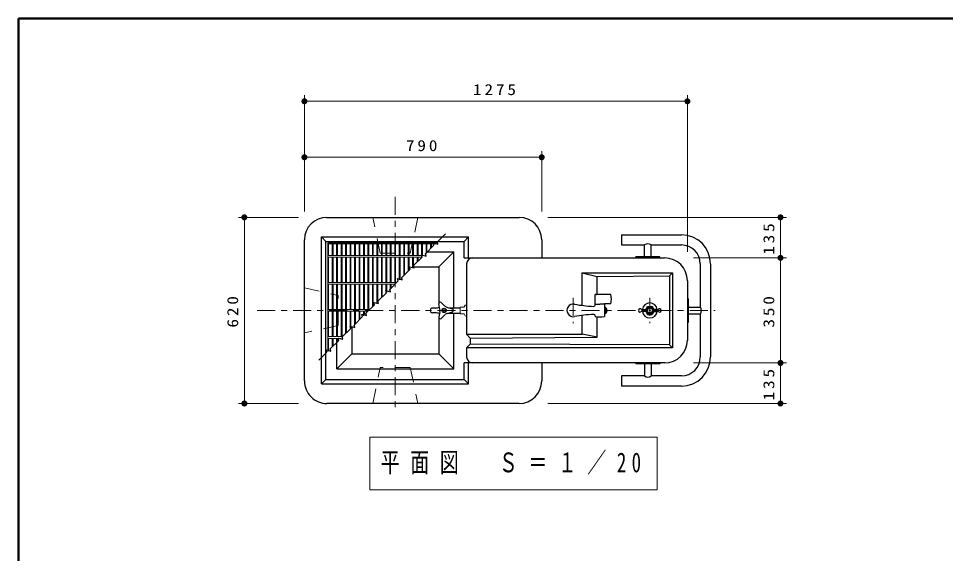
# Model space of a CAD drawing. Units: millimetres on the paper, scale 1:20. Extents: x -365 to 0, y -47 to 257.
# Drawn here: x -365 to -210.7, y 167.9 to 257 of the extents above; entities that cross this region are included whole.
import ezdxf

# ---------------------------------------------------------------- set-up
doc = ezdxf.new("R2010")
doc.units = ezdxf.units.MM
doc.linetypes.add('USER1', pattern=[4.5, 2.5, -2])
doc.linetypes.add('USER2', pattern=[6, 3, -1, 1, -1])
doc.layers.add('LY_1', color=7, linetype='Continuous', lineweight=25)
doc.layers.add('LY_4', color=7, linetype='Continuous', lineweight=13)
doc.styles.add('ＭＳ ゴシック', font='')
doc.styles.get('ＭＳ ゴシック').set_extended_font_data('MS Gothic')

# ---------------------------------------------------------------- blocks, each defined once
blk = doc.blocks.new('filled_dot')
at = {"color": 0, "linetype": 'Continuous', "lineweight": -2, "const_width": 1.25}
blk.add_lwpolyline([(-0.625, 0, 1), (0.625, 0, 1)], format="xyb", close=True, dxfattribs=at)

msp = doc.modelspace()

# ---------------------------------------------------------------- linework, layer by layer
at = {"layer": 'LY_1', "lineweight": 13}
for p, q in [((-317.409, 224.894), (-317.409, 244.217)), ((-253.659, 218.144), (-253.659, 244.217)), ((-317.409, 243.217), (-253.659, 243.217)), ((-277.909, 224.894), (-277.909, 234.894)), ((-317.409, 233.894), (-277.909, 233.894)), ((-318.409, 223.894), (-328.409, 223.894)), ((-327.409, 192.894), (-327.409, 223.894)), ((-276.909, 223.894), (-237.169, 223.894)), ((-238.169, 223.894), (-238.169, 217.144)), ((-313.534, 219.644), (-313.534, 201.558)), ((-295.448, 219.644), (-313.534, 219.644)), ((-295.598, 219.494), (-313.534, 219.494)), ((-313.384, 219.494), (-313.384, 217.544)), ((-312.79, 219.494), (-312.79, 217.544)), ((-312.64, 219.494), (-312.64, 217.544)), ((-312.046, 219.494), (-312.046, 217.544)), ((-311.896, 219.494), (-311.896, 217.544)), ((-311.302, 219.494), (-311.302, 217.544)), ((-311.152, 219.494), (-311.152, 217.544)), ((-310.558, 219.494), (-310.558, 217.544)), ((-310.408, 219.494), (-310.408, 217.544)), ((-309.814, 219.494), (-309.814, 217.544)), ((-309.664, 219.494), (-309.664, 217.544)), ((-309.07, 219.494), (-309.07, 217.544)), ((-308.92, 219.494), (-308.92, 217.544)), ((-308.326, 219.494), (-308.326, 217.544)), ((-308.176, 219.494), (-308.176, 217.544)), ((-307.583, 219.494), (-307.583, 217.544)), ((-307.433, 219.494), (-307.433, 217.544)), ((-306.839, 219.494), (-306.839, 217.544)), ((-306.689, 219.494), (-306.689, 217.544)), ((-306.095, 219.494), (-306.095, 217.544)), ((-305.945, 219.494), (-305.945, 217.544)), ((-305.351, 219.494), (-305.351, 217.544)), ((-305.201, 219.494), (-305.201, 217.544)), ((-304.607, 219.494), (-304.607, 217.544)), ((-304.457, 219.494), (-304.457, 217.544)), ((-303.863, 219.494), (-303.863, 217.544)), ((-303.713, 219.494), (-303.713, 217.544)), ((-303.119, 219.494), (-303.119, 217.544)), ((-302.969, 219.494), (-302.969, 217.544)), ((-302.375, 219.494), (-302.375, 217.544)), ((-302.225, 219.494), (-302.225, 217.544)), ((-301.631, 219.494), (-301.631, 217.544)), ((-301.481, 219.494), (-301.481, 217.544)), ((-300.887, 219.494), (-300.887, 217.544)), ((-300.737, 219.494), (-300.737, 217.544)), ((-300.143, 219.494), (-300.143, 217.544)), ((-299.993, 219.494), (-299.993, 217.544)), ((-299.399, 219.494), (-299.399, 217.544)), ((-299.249, 219.494), (-299.249, 217.544)), ((-298.655, 219.494), (-298.655, 217.544)), ((-298.505, 219.494), (-298.505, 217.544)), ((-297.911, 219.494), (-297.911, 217.544)), ((-297.761, 219.494), (-297.761, 217.544)), ((-297.167, 219.494), (-297.167, 217.925)), ((-297.017, 219.494), (-297.017, 218.075)), ((-296.423, 219.494), (-296.423, 218.669)), ((-296.273, 219.494), (-296.273, 218.819)), ((-295.68, 219.494), (-295.68, 219.413)), ((-313.534, 217.544), (-297.548, 217.544)), ((-313.534, 217.244), (-297.848, 217.244)), ((-313.384, 217.244), (-313.384, 213.044)), ((-312.79, 217.244), (-312.79, 213.044)), ((-312.64, 217.244), (-312.64, 213.044)), ((-312.046, 217.244), (-312.046, 213.044)), ((-311.896, 217.244), (-311.896, 213.044)), ((-311.302, 217.244), (-311.302, 213.044)), ((-311.152, 217.244), (-311.152, 213.044)), ((-310.558, 217.244), (-310.558, 213.044)), ((-310.408, 217.244), (-310.408, 213.044)), ((-309.814, 217.244), (-309.814, 213.044)), ((-309.664, 217.244), (-309.664, 213.044)), ((-309.07, 217.244), (-309.07, 213.044)), ((-308.92, 217.244), (-308.92, 213.044)), ((-308.326, 217.244), (-308.326, 213.044)), ((-308.176, 217.244), (-308.176, 213.044)), ((-307.583, 217.244), (-307.583, 213.044)), ((-307.433, 217.244), (-307.433, 213.044)), ((-306.839, 217.244), (-306.839, 213.044)), ((-306.689, 217.244), (-306.689, 213.044)), ((-306.095, 217.244), (-306.095, 213.044)), ((-305.945, 217.244), (-305.945, 213.044)), ((-305.351, 217.244), (-305.351, 213.044)), ((-305.201, 217.244), (-305.201, 213.044)), ((-304.607, 217.244), (-304.607, 213.044)), ((-304.457, 217.244), (-304.457, 213.044)), ((-303.863, 217.244), (-303.863, 213.044)), ((-303.713, 217.244), (-303.713, 213.044)), ((-303.119, 217.244), (-303.119, 213.044)), ((-302.969, 217.244), (-302.969, 213.044)), ((-302.375, 217.244), (-302.375, 213.044)), ((-302.225, 217.244), (-302.225, 213.044)), ((-301.631, 217.244), (-301.631, 213.461)), ((-301.481, 217.244), (-301.481, 213.611)), ((-300.887, 217.244), (-300.887, 214.205)), ((-300.737, 217.244), (-300.737, 214.355)), ((-300.143, 217.244), (-300.143, 214.949)), ((-299.993, 217.244), (-299.993, 215.099)), ((-299.399, 217.244), (-299.399, 215.693)), ((-299.249, 217.244), (-299.249, 215.843)), ((-298.655, 217.244), (-298.655, 216.437)), ((-298.505, 217.244), (-298.505, 216.587)), ((-252.659, 217.144), (-237.169, 217.144)), ((-238.169, 217.144), (-238.169, 199.644)), ((-313.534, 213.044), (-302.048, 213.044)), ((-313.534, 212.744), (-302.348, 212.744)), ((-313.384, 212.744), (-313.384, 208.544)), ((-312.79, 212.744), (-312.79, 208.544)), ((-312.64, 212.744), (-312.64, 208.544)), ((-312.046, 212.744), (-312.046, 208.544)), ((-311.896, 212.744), (-311.896, 208.544)), ((-311.302, 212.744), (-311.302, 208.544)), ((-311.152, 212.744), (-311.152, 208.544)), ((-310.558, 212.744), (-310.558, 208.544)), ((-310.408, 212.744), (-310.408, 208.544)), ((-309.814, 212.744), (-309.814, 208.544)), ((-309.664, 212.744), (-309.664, 208.544)), ((-309.07, 212.744), (-309.07, 208.544)), ((-308.92, 212.744), (-308.92, 208.544)), ((-308.326, 212.744), (-308.326, 208.544)), ((-308.176, 212.744), (-308.176, 208.544)), ((-307.583, 212.744), (-307.583, 208.544)), ((-307.433, 212.744), (-307.433, 208.544)), ((-306.839, 212.744), (-306.839, 208.544)), ((-306.689, 212.744), (-306.689, 208.544)), ((-306.095, 212.744), (-306.095, 208.998)), ((-305.945, 212.744), (-305.945, 209.148)), ((-305.351, 212.744), (-305.351, 209.742)), ((-305.201, 212.744), (-305.201, 209.892)), ((-304.607, 212.744), (-304.607, 210.486)), ((-304.457, 212.744), (-304.457, 210.636)), ((-303.863, 212.744), (-303.863, 211.229)), ((-303.713, 212.744), (-303.713, 211.379)), ((-303.119, 212.744), (-303.119, 211.973)), ((-302.969, 212.744), (-302.969, 212.123)), ((-313.534, 208.544), (-306.548, 208.544)), ((-291.477, 208.918), (-291.477, 207.87)), ((-291.439, 208.956), (-290.901, 208.956)), ((-290.749, 209.087), (-290.754, 209.068)), ((-290.447, 209.347), (-290.409, 209.347)), ((-313.534, 208.244), (-306.848, 208.244)), ((-313.384, 208.244), (-313.384, 204.044)), ((-312.79, 208.244), (-312.79, 204.044)), ((-312.64, 208.244), (-312.64, 204.044)), ((-312.046, 208.244), (-312.046, 204.044)), ((-311.896, 208.244), (-311.896, 204.044)), ((-311.302, 208.244), (-311.302, 204.044)), ((-311.152, 208.244), (-311.152, 204.044)), ((-310.558, 208.244), (-310.558, 204.534)), ((-310.408, 208.244), (-310.408, 204.684)), ((-309.814, 208.244), (-309.814, 205.278)), ((-309.664, 208.244), (-309.664, 205.428)), ((-309.07, 208.244), (-309.07, 206.022)), ((-308.92, 208.244), (-308.92, 206.172)), ((-308.326, 208.244), (-308.326, 206.766)), ((-308.176, 208.244), (-308.176, 206.916)), ((-307.583, 208.244), (-307.583, 207.51)), ((-307.433, 208.244), (-307.433, 207.66)), ((-290.901, 207.831), (-291.439, 207.831)), ((-290.754, 207.72), (-290.749, 207.702)), ((-290.447, 207.441), (-290.433, 207.441)), ((-313.534, 204.044), (-311.048, 204.044)), ((-313.534, 203.744), (-311.348, 203.744)), ((-313.384, 203.744), (-313.384, 201.708)), ((-312.79, 203.744), (-312.79, 202.302)), ((-312.64, 203.744), (-312.64, 202.452)), ((-312.046, 203.744), (-312.046, 203.046)), ((-311.896, 203.744), (-311.896, 203.196)), ((-252.659, 199.644), (-237.169, 199.644)), ((-238.169, 199.644), (-238.169, 192.894)), ((-318.409, 192.894), (-328.409, 192.894)), ((-276.909, 192.894), (-237.169, 192.894)), ((-306.502, 187.294), (-306.502, 178.494)), ((-258.702, 187.294), (-306.502, 187.294)), ((-258.702, 178.494), (-258.702, 187.294)), ((-306.502, 178.494), (-258.702, 178.494))]:
    msp.add_line(p, q, dxfattribs=at)
at = {"layer": 'LY_1', "linetype": 'USER2', "lineweight": 13}
for p, q in [((-302.284, 227.294), (-302.284, 191.794)), ((-272.659, 210.492), (-272.659, 206.296)), ((-259.909, 210.492), (-259.909, 206.296)), ((-325.284, 208.394), (-249.034, 208.394))]:
    msp.add_line(p, q, dxfattribs=at)
at = {"layer": 'LY_1'}
for p, q in [((-313.659, 223.894), (-281.659, 223.894)), ((-314.584, 196.144), (-314.584, 220.644)), ((-314.584, 220.644), (-290.084, 220.644)), ((-314.584, 220.644), (-313.834, 219.894)), ((-290.834, 219.894), (-290.084, 220.644)), ((-290.084, 217.144), (-290.084, 220.644)), ((-264.659, 220.994), (-264.659, 219.294)), ((-264.659, 220.994), (-254.659, 220.994)), ((-317.409, 196.644), (-317.409, 220.144)), ((-313.834, 196.894), (-313.834, 219.894)), ((-313.834, 219.894), (-290.834, 219.894)), ((-290.834, 217.144), (-290.834, 219.894)), ((-277.909, 220.144), (-277.909, 217.144)), ((-264.659, 219.294), (-260.852, 219.294)), ((-260.802, 217.294), (-260.802, 219.294)), ((-259.767, 219.294), (-254.659, 219.294)), ((-259.717, 217.294), (-259.717, 219.294)), ((-296.948, 218.144), (-292.534, 218.144)), ((-295.034, 215.644), (-292.534, 218.144)), ((-292.534, 208.832), (-292.534, 218.144)), ((-290.834, 217.144), (-257.458, 217.144)), ((-258.259, 217.294), (-262.259, 217.294)), ((-262.259, 217.144), (-262.259, 217.294)), ((-258.259, 217.144), (-258.259, 217.294)), ((-251.509, 216.144), (-251.509, 208.936)), ((-249.809, 216.144), (-249.809, 200.644)), ((-299.448, 215.644), (-295.034, 215.644)), ((-295.034, 215.644), (-295.034, 209.665)), ((-271.159, 209.226), (-271.159, 214.644)), ((-271.159, 214.644), (-256.159, 214.644)), ((-271.159, 214.644), (-268.659, 214.059)), ((-256.659, 214.144), (-256.159, 214.644)), ((-256.159, 214.644), (-256.159, 202.144)), ((-268.659, 214.059), (-256.659, 214.144)), ((-268.659, 211.019), (-268.659, 214.059)), ((-256.659, 214.144), (-256.659, 202.644)), ((-253.659, 213.345), (-253.659, 203.394)), ((-266.399, 211.019), (-268.997, 211.019)), ((-268.997, 209.469), (-268.997, 211.019)), ((-268.872, 211.019), (-268.767, 211.019)), ((-253.659, 210.394), (-253.509, 210.394)), ((-253.509, 210.394), (-253.509, 206.394)), ((-295.638, 208.793), (-296.123, 208.793)), ((-294.858, 208.627), (-295.062, 209.479)), ((-294.012, 209.116), (-294.647, 209.719)), ((-293.608, 208.882), (-292.768, 208.633)), ((-293.435, 208.832), (-291.477, 208.832)), ((-268.997, 209.368), (-268.997, 209.444)), ((-268.997, 209.357), (-268.997, 209.444)), ((-268.997, 209.394), (-268.997, 209.444)), ((-268.997, 209.444), (-268.222, 209.444)), ((-267.447, 209.444), (-268.222, 209.444)), ((-267.447, 209.519), (-267.447, 207.374)), ((-266.399, 209.519), (-267.447, 209.519)), ((-261.021, 208.547), (-260.638, 208.56)), ((-260.59, 208.564), (-260.299, 209.069)), ((-260.326, 208.972), (-260.559, 208.569)), ((-260.154, 208.819), (-260.4, 208.394)), ((-260.154, 207.969), (-260.4, 208.394)), ((-260.299, 209.069), (-259.519, 209.069)), ((-260.201, 209.044), (-259.617, 209.044)), ((-260.154, 208.819), (-259.664, 208.819)), ((-259.664, 208.819), (-259.418, 208.394)), ((-259.664, 207.969), (-259.418, 208.394)), ((-259.228, 208.564), (-259.519, 209.069)), ((-259.492, 208.972), (-259.26, 208.569)), ((-259.334, 208.394), (-259.316, 208.376)), ((-258.797, 208.547), (-259.18, 208.56)), ((-253.509, 208.936), (-251.509, 208.936)), ((-295.637, 207.995), (-296.119, 207.995)), ((-294.858, 208.161), (-295.062, 207.309)), ((-295.034, 207.123), (-295.034, 201.144)), ((-294.012, 207.672), (-294.647, 207.069)), ((-293.608, 207.906), (-292.768, 208.154)), ((-293.435, 207.956), (-291.477, 207.956)), ((-292.534, 198.644), (-292.534, 207.956)), ((-271.159, 204.424), (-271.159, 207.562)), ((-268.997, 207.42), (-268.997, 207.374)), ((-268.659, 203.924), (-268.659, 207.354)), ((-260.638, 208.228), (-261.021, 208.241)), ((-260.59, 208.224), (-260.299, 207.719)), ((-260.559, 208.219), (-260.326, 207.816)), ((-260.299, 207.719), (-259.519, 207.719)), ((-259.617, 207.744), (-260.201, 207.744)), ((-259.664, 207.969), (-260.154, 207.969)), ((-259.228, 208.224), (-259.519, 207.719)), ((-259.26, 208.219), (-259.492, 207.816)), ((-259.18, 208.228), (-258.797, 208.241)), ((-253.509, 207.851), (-251.509, 207.851)), ((-251.509, 207.851), (-251.509, 200.644)), ((-309.534, 205.558), (-309.534, 201.144)), ((-253.659, 206.394), (-253.509, 206.394)), ((-290.409, 204.424), (-271.159, 204.424)), ((-290.409, 204.424), (-289.834, 203.774)), ((-289.834, 203.774), (-268.659, 203.924)), ((-289.834, 203.774), (-289.834, 202.794)), ((-268.659, 203.924), (-271.159, 204.424)), ((-312.034, 198.644), (-312.034, 203.058)), ((-289.834, 202.794), (-290.409, 202.144)), ((-256.159, 202.144), (-290.409, 202.144)), ((-256.659, 202.644), (-289.834, 202.794)), ((-256.659, 202.644), (-256.159, 202.144)), ((-309.534, 201.144), (-312.034, 198.644)), ((-309.534, 201.144), (-295.034, 201.144)), ((-295.034, 201.144), (-292.534, 198.644)), ((-257.409, 199.644), (-290.834, 199.644)), ((-290.834, 196.894), (-290.834, 199.644)), ((-290.084, 196.144), (-290.084, 199.644)), ((-277.909, 199.644), (-277.909, 196.644)), ((-262.259, 199.644), (-262.259, 199.494)), ((-258.259, 199.494), (-262.259, 199.494)), ((-260.802, 199.494), (-260.802, 197.494)), ((-259.717, 199.494), (-259.717, 197.494)), ((-258.259, 199.644), (-258.259, 199.494)), ((-312.034, 198.644), (-292.534, 198.644)), ((-314.584, 196.144), (-313.834, 196.894)), ((-314.584, 196.144), (-290.084, 196.144)), ((-313.834, 196.894), (-290.834, 196.894)), ((-290.834, 196.894), (-290.084, 196.144)), ((-260.852, 197.494), (-264.659, 197.494)), ((-264.659, 197.494), (-264.659, 195.794)), ((-254.659, 197.494), (-259.767, 197.494)), ((-254.659, 195.794), (-264.659, 195.794)), ((-281.659, 192.894), (-313.659, 192.894))]:
    msp.add_line(p, q, dxfattribs=at)
at = {"layer": 'LY_1', "linetype": 'USER1', "lineweight": 13}
for p, q in [((-304.784, 217.919), (-306.034, 223.894)), ((-298.534, 223.894), (-299.784, 217.919)), ((-304.784, 217.919), (-299.784, 217.919)), ((-317.409, 212.144), (-311.809, 210.894)), ((-311.809, 205.894), (-311.809, 210.894)), ((-290.433, 207.441), (-290.409, 207.441)), ((-311.809, 205.894), (-317.409, 204.644)), ((-306.034, 192.894), (-304.784, 198.869)), ((-299.784, 198.869), (-304.784, 198.869)), ((-299.784, 198.869), (-298.534, 192.894))]:
    msp.add_line(p, q, dxfattribs=at)
at = {"layer": 'LY_1', "color": 131}
for p, q in [((-290.409, 216.144), (-290.409, 204.424)), ((-290.409, 202.144), (-290.409, 200.644))]:
    msp.add_line(p, q, dxfattribs=at)
at = {"layer": 'LY_1'}
msp.add_lwpolyline([(-314.999, 200.093), (-313.668, 201.425), (-313.771, 201.811), (-312.998, 201.604), (-313.102, 201.99), (-311.688, 203.405), (-311.791, 203.791), (-311.018, 203.584), (-311.122, 203.97), (-309.708, 205.385), (-309.811, 205.771), (-309.039, 205.564), (-309.142, 205.95), (-307.728, 207.364), (-307.831, 207.751), (-307.059, 207.544), (-307.162, 207.93), (-305.748, 209.344), (-305.851, 209.731), (-305.079, 209.524), (-305.182, 209.91), (-303.768, 211.324), (-303.872, 211.711), (-303.099, 211.504), (-303.202, 211.89), (-301.788, 213.304), (-301.892, 213.69), (-301.119, 213.483), (-301.222, 213.87), (-299.808, 215.284), (-299.912, 215.67), (-299.139, 215.463), (-299.243, 215.85), (-297.828, 217.264), (-297.932, 217.65), (-297.159, 217.443), (-297.263, 217.83), (-295.848, 219.244), (-295.952, 219.63), (-295.179, 219.423), (-295.283, 219.809), (-293.951, 221.141)], dxfattribs=at)
for centre, radius in [((-294.159, 208.394), 0.362), ((-294.159, 208.394), 0.287), ((-259.909, 208.394), 0.425), ((-259.909, 208.394), 0.0875)]:
    msp.add_circle(centre, radius, dxfattribs=at)
for centre, radius, start, end in [((-313.659, 220.144), 3.75, 90, 180), ((-281.659, 220.144), 3.75, 0, 90), ((-254.659, 216.144), 4.85, 0, 90), ((-260.259, 218.64), 0.85, 50.33964, 129.66035), ((-254.659, 216.144), 3.15, 0, 90), ((-289.409, 216.144), 1, 90, 180), ((-257.458, 213.345), 3.799, 0, 90), ((-269.304, 210.269), 3, 345.52246, 14.47754), ((-295.811, 212.607), 3.818, 272.58741, 283.46108), ((-294.819, 209.537), 0.25, 46.50001, 193.50003), ((-295.83, 208.394), 1, 346.50002, 13.50005), ((-293.323, 209.841), 1, 226.5, 253.49999), ((-292.839, 208.394), 0.25, 286.49999, 73.50006), ((-272.659, 208.394), 1.05, 79.71631, 280.28369), ((-268.205, 232.943), 23.9, 259.71631, 267.34882), ((-269.297, 209.368), 0.3, 267.34882, 0), ((-267.62, 208.394), 0.587, 287.20825, 72.79175), ((-267.821, 208.394), 0.663, 304.38208, 55.61792), ((-261.534, 208.394), 0.275, 61.64956, 298.35044), ((-261.047, 209.296), 0.75, 241.64956, 272.00026), ((-259.909, 208.394), 1.25, 7.30655, 172.69345), ((-260.655, 209.06), 0.5, 272.00026, 318.27179), ((-259.909, 208.394), 0.713, 114.17754, 125.82246), ((-259.909, 208.394), 0.5, 40.76522, 138.27179), ((-259.909, 208.394), 0.713, 54.17755, 65.82246), ((-259.163, 209.06), 0.5, 221.72821, 267.99974), ((-258.771, 209.296), 0.75, 267.99974, 298.35044), ((-258.284, 208.394), 0.275, 241.64956, 118.35044), ((-252.163, 208.394), 0.85, 320.33965, 39.66035), ((-295.811, 204.181), 3.818, 76.53892, 87.39744), ((-294.819, 207.25), 0.25, 166.5, 313.50001), ((-293.323, 206.947), 1, 106.50007, 133.50007), ((-268.205, 183.845), 23.9, 92.65118, 100.28369), ((-269.297, 207.42), 0.3, 0, 92.65118), ((-268.222, 217.344), 10, 265.53552, 274.44488), ((-268.899, 207.467), 0.1, 186.84982, 266.07385), ((-261.047, 207.492), 0.75, 87.99974, 118.35044), ((-259.909, 208.394), 1.25, 187.30655, 352.69345), ((-260.655, 207.728), 0.5, 41.72821, 87.99974), ((-259.909, 208.394), 0.713, 234.17755, 245.82245), ((-259.909, 208.394), 0.5, 221.72821, 319.23478), ((-259.909, 208.394), 0.713, 294.17755, 305.82245), ((-259.163, 207.728), 0.5, 92.00026, 138.27179), ((-258.771, 207.492), 0.75, 61.64956, 92.00026), ((-257.458, 203.443), 3.799, 270, 0), ((-254.659, 200.644), 3.15, 270, 0), ((-254.659, 200.644), 4.85, 270, 0), ((-313.659, 196.644), 3.75, 179.99999, 270), ((-281.659, 196.644), 3.75, 270, 0), ((-260.259, 198.148), 0.85, 230.33965, 309.66035)]:
    msp.add_arc(centre, radius, start, end, dxfattribs=at)
at = {"layer": 'LY_1', "lineweight": 13}
for centre, radius, start, end in [((-291.439, 208.918), 0.0381, 90, 180), ((-290.901, 209.109), 0.152, 270, 344.357), ((-290.447, 209.042), 0.305, 90, 171.676), ((-291.439, 207.87), 0.0381, 180, 270), ((-290.901, 207.679), 0.152, 15.6435, 90), ((-290.447, 207.746), 0.305, 188.324, 270)]:
    msp.add_arc(centre, radius, start, end, dxfattribs=at)
at = {"layer": 'LY_1', "color": 131}
msp.add_arc((-289.409, 200.644), 1, 180, 270, dxfattribs=at)
at = {"layer": 'LY_1'}
msp.add_ellipse((-296.095, 208.394), major_axis=(0, 0.4), ratio=0.9926, start_param=6.2211028, end_param=9.4949201, dxfattribs=at)
at = {"layer": 'LY_4', "lineweight": 50}
for p, q in [((-365, 257), (-365, 0)), ((0, 257), (-365, 257))]:
    msp.add_line(p, q, dxfattribs=at)

# ---------------------------------------------------------------- block references
at = {"layer": 'LY_1', "lineweight": 13, "xscale": 0.4, "yscale": 0.4}
for p in [(-317.409, 243.217), (-317.409, 233.894)]:
    msp.add_blockref('filled_dot', p, dxfattribs=at)
for p, rotation in [((-253.659, 243.217), 180), ((-277.909, 233.894), 180), ((-327.409, 223.894), 270), ((-238.169, 223.894), 270), ((-238.169, 217.144), 270), ((-238.169, 199.644), 270), ((-327.409, 192.894), 90), ((-238.169, 192.894), 90)]:
    msp.add_blockref('filled_dot', p, dxfattribs=dict(at, rotation=rotation))

# ---------------------------------------------------------------- texts
at = {"layer": 'LY_1', "style": 'ＭＳ ゴシック'}
for s, insert, char_height, attachment_point in [('\\T1.33;\\W1.15;1275', (-285.534, 244.217), 1.833, 8), ('\\T1.33;\\W1.15;790', (-297.659, 234.894), 1.833, 8), ('\\T1.56;\\W0.7;平面図\u3000Ｓ＝１／20', (-282.602, 182.894), 3.299, 5)]:
    msp.add_mtext(s, dxfattribs=dict(at, insert=insert, char_height=char_height, attachment_point=attachment_point))
at = {"layer": 'LY_1', "char_height": 1.833, "attachment_point": 8, "rotation": 90, "style": 'ＭＳ ゴシック'}
for s, insert in [('\\T1.33;\\W1.15;135', (-239.169, 220.519)), ('\\T1.33;\\W1.15;620', (-328.409, 208.394)), ('\\T1.33;\\W1.15;350', (-239.169, 208.394)), ('\\T1.33;\\W1.15;135', (-239.169, 196.269))]:
    msp.add_mtext(s, dxfattribs=dict(at, insert=insert))

doc.saveas('drawing.dxf')
